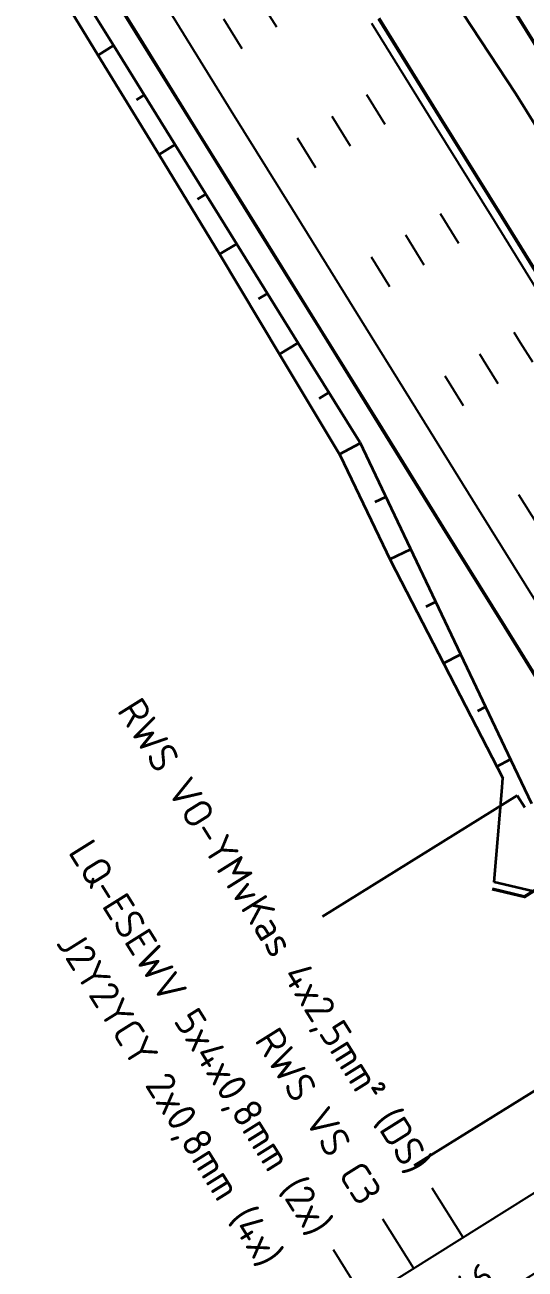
# Model space of a CAD drawing. Header units: metres. Extents: x 134219 to 139178, y 438661 to 444352.
# Drawn here: x 136009.4 to 136052.3, y 442083.1 to 442189.7 of the extents above; entities that cross this region are included whole.
import ezdxf
from ezdxf.enums import TextEntityAlignment as Align

# ---------------------------------------------------------------- set-up
doc = ezdxf.new("R2010")
doc.units = ezdxf.units.M
doc.linetypes.add('13strp', pattern=[4, 1, -3])
doc.linetypes.add('39strp', pattern=[12, 3, -9])
for name, color, linetype, lineweight in [('N-WE-AM-KILOMETRERING-S', 7, 'Continuous', 25), ('N-WE-KL-ET_LS_OV_KABEL-G', 10, 'KL-LS-OV-N', 35), ('N-WE-KL-ET_LS_OV_KABEL-T25', 7, 'Continuous', 25), ('Utd-ondergr-nw', 8, '13strp', 35), ('X-XX-AL-AANPIJLING-G', 7, 'Continuous', 18), ('X-XX-AL-AANPIJLING-S', 7, 'Continuous', 25)]:
    doc.layers.add(name, color=color, linetype=linetype, lineweight=lineweight)
doc.layers.add('N-WE-KL-MONITORING-T25', color=2, linetype='Continuous')
doc.layers.add('Utd-weg-nw', color=8, linetype='Continuous')
doc.styles.add('ISO18', font='NLCS-ISO.ttf')
doc.styles.add('ISO25', font='NLCS-ISO.ttf')
doc.styles.add('NLCS-ISO', font='NLCS-ISO.ttf')
doc.linetypes.add('KL-LS-OV-N', pattern='A,4,-1,[103,NLCS.SHX,S=0.75,R=0,X=0,Y=0],-1,4,-1.5,["0V",Standard,S=1,R=0,X=0,Y=-0.5],-3', length=14.5)
doc.dimstyles.new('UTD', dxfattribs={"dimtxt": 1.8, "dimasz": 1.8, "dimexe": 0, "dimexo": 0, "dimgap": 0.5, "dimtad": 1, "dimdec": 1, "dimzin": 1, "dimdsep": 46, "dimtxsty": 'ISO18', "dimcen": 2.5, "dimclrd": 256, "dimclre": 256, "dimclrt": 1, "dimadec": 0, "dimazin": 0, "dimtfac": 1, "dimtdec": 1, "dimtmove": 0, "dimatfit": 3, "dimfxl": 0, "dimlwd": -1, "dimlwe": -1, "dimarcsym": 0})

# ---------------------------------------------------------------- blocks, each defined once
blk = doc.blocks.new('SAL-AM_KILOMETRERING-SO')
blk.add_lwpolyline([(-37, 0), (-28, 0), (-10, 0)])
at = {"style": 'ISO25'}
blk.add_text('KM', height=2.25, dxfattribs=at).set_placement((-36, 1))
blk.add_attdef('KM', (-31, 1), '', height=2.25, dxfattribs=at)

msp = doc.modelspace()

# ---------------------------------------------------------------- linework, layer by layer
at = {"layer": 'N-WE-KL-ET_LS_OV_KABEL-G', "elevation": 1.47, "flags": 128}
msp.add_lwpolyline([(136009.71, 442249.78), (136009.98, 442249.34), (136029.66, 442217.44), (136035.64, 442207.92), (136051.53, 442183.81), (136063.88, 442163.96), (136083.42, 442134.87), (136087.68, 442128.39), (136098.45, 442110.21), (136094.16, 442107.28)], dxfattribs=at)
at = {"layer": 'Utd-ondergr-nw', "linetype": 'Continuous'}
for p, q in [((136050.31, 442124), (136050.39, 442125.14)), ((136051.63, 442123.66), (136034.93, 442113.29)), ((136049.65, 442116.22, 0), (136050.31, 442124)), ((136052.28, 442122.62), (136051.63, 442123.66)), ((136052.96, 442115.45, 0), (136049.65, 442116.22, 0)), ((136042.79, 442091.94), (136063.39, 442104.73))]:
    msp.add_line(p, q, dxfattribs=at)
at = {"layer": 'Utd-ondergr-nw', "linetype": 'Continuous', "flags": 128}
for points in [[(136013.62, 442197.57), (136018.89, 442189.07), (136024.17, 442180.58), (136029.44, 442172.08), (136034.72, 442163.59), (136039.99, 442155.09), (136045.26, 442146.59), (136050.54, 442138.1), (136055.81, 442129.6), (136061.09, 442121.11), (136066.36, 442112.61), (136071.64, 442104.12), (136076.91, 442095.62), (136082.19, 442087.13), (136087.46, 442078.63), (136092.19, 442071.02)], [(136013.67, 442197.61), (136018.95, 442189.11), (136024.22, 442180.61), (136029.5, 442172.12), (136034.77, 442163.62), (136040.05, 442155.13), (136045.32, 442146.63), (136050.6, 442138.14), (136055.87, 442129.64), (136061.15, 442121.14), (136066.42, 442112.65), (136071.7, 442104.15), (136076.97, 442095.66), (136082.25, 442087.16), (136087.52, 442078.67), (136092.26, 442071.04)], [(136011.76, 442196.42), (136017.04, 442187.92), (136022.31, 442179.43), (136027.59, 442170.93), (136032.86, 442162.44), (136038.14, 442153.94), (136042.46, 442144.85), (136046.78, 442135.76), (136051.1, 442126.67), (136052.85, 442122.97)], [(136010.49, 442195.63), (136015.7, 442187.09), (136020.93, 442178.57), (136026.12, 442170.02), (136031.26, 442161.44), (136036.41, 442152.87), (136040.77, 442143.8), (136050.39, 442125.14)], [(136048.42, 442195.64), (136053.69, 442187.14), (136058.97, 442178.65), (136064.24, 442170.15), (136069.52, 442161.65), (136074.79, 442153.16), (136080.07, 442144.66), (136085.34, 442136.17), (136090.62, 442127.67), (136095.89, 442119.18), (136101.17, 442110.68), (136106.44, 442102.19), (136111.72, 442093.69), (136116.99, 442085.19), (136119.58, 442081.04)], [(136048.48, 442195.67), (136053.75, 442187.18), (136059.03, 442178.68), (136064.3, 442170.19), (136069.58, 442161.69), (136074.85, 442153.2), (136080.13, 442144.7), (136085.4, 442136.2), (136090.68, 442127.71), (136095.95, 442119.21), (136101.23, 442110.72), (136106.5, 442102.22), (136111.78, 442093.73), (136117.05, 442085.23), (136119.64, 442081.06)], [(136039.73, 442190.24), (136045, 442181.75), (136050.28, 442173.25), (136055.55, 442164.75), (136060.83, 442156.26), (136066.1, 442147.76), (136071.38, 442139.27), (136076.65, 442130.77), (136081.93, 442122.28), (136087.2, 442113.78), (136092.48, 442105.28), (136097.75, 442096.79), (136103.03, 442088.29), (136108.3, 442079.8), (136109.76, 442077.45)], [(136039.79, 442190.28), (136045.06, 442181.78), (136050.34, 442173.29), (136055.61, 442164.79), (136060.89, 442156.3), (136066.16, 442147.8), (136071.44, 442139.3), (136076.71, 442130.81), (136081.99, 442122.31), (136087.26, 442113.82), (136092.54, 442105.32), (136097.81, 442096.83), (136103.09, 442088.33), (136108.36, 442079.84), (136109.83, 442077.47)], [(136015.68, 442187.13), (136017.02, 442187.95)], [(136018.97, 442183.29), (136019.66, 442183.71)], [(136020.91, 442178.6), (136022.3, 442179.45)], [(136024.22, 442174.77), (136024.94, 442175.2)], [(136026.09, 442170.06), (136027.58, 442170.95)], [(136029.44, 442166.23), (136030.22, 442166.7)], [(136031.24, 442161.48), (136032.85, 442162.45)], [(136034.65, 442157.7), (136035.49, 442158.2)], [(136036.39, 442152.91), (136038.17, 442153.87)], [(136039.46, 442148.84), (136040.36, 442149.27)], [(136040.72, 442143.9), (136042.5, 442144.77)], [(136043.83, 442139.85), (136044.64, 442140.25)], [(136045.3, 442135.01), (136046.78, 442135.75)], [(136048.26, 442130.91), (136048.92, 442131.25)], [(136049.88, 442126.13), (136051.05, 442126.77)]]:
    msp.add_lwpolyline(points, dxfattribs=at)
at = {"layer": 'Utd-ondergr-nw', "linetype": 'Continuous', "elevation": 0}
for points in [[(136054.35, 442116.24), (136052.25, 442114.93), (136049.49, 442115.58)], [(136054.32, 442116.29), (136052.24, 442115), (136049.51, 442115.64)]]:
    msp.add_lwpolyline(points, dxfattribs=at)
at = {"layer": 'Utd-weg-nw', "linetype": '39strp', "flags": 128}
for points in [[(135855.13, 442479.4), (135856.73, 442476.82), (135862, 442468.33), (135867.28, 442459.83), (135872.55, 442451.34), (135877.83, 442442.84), (135883.1, 442434.34), (135888.38, 442425.85), (135893.65, 442417.35), (135898.93, 442408.86), (135904.2, 442400.36), (135909.48, 442391.87), (135914.75, 442383.37), (135920.03, 442374.88), (135925.3, 442366.38), (135930.58, 442357.88), (135935.85, 442349.39), (135941.13, 442340.89), (135946.4, 442332.4), (135951.68, 442323.9), (135956.95, 442315.41), (135962.23, 442306.91), (135967.5, 442298.42), (135972.78, 442289.92), (135978.05, 442281.42), (135983.33, 442272.93), (135988.6, 442264.43), (135993.88, 442255.94), (135999.15, 442247.44), (136004.43, 442238.95), (136009.7, 442230.45), (136014.98, 442221.96), (136020.25, 442213.46), (136025.53, 442204.96), (136030.8, 442196.47), (136036.08, 442187.97), (136041.35, 442179.48), (136046.63, 442170.98), (136051.9, 442162.49), (136057.18, 442153.99), (136062.45, 442145.49), (136067.73, 442137), (136073, 442128.5), (136078.28, 442120.01), (136083.55, 442111.51), (136088.83, 442103.02), (136094.1, 442094.52), (136099.38, 442086.03), (136104.65, 442077.53), (136105.64, 442075.94)], [(135852.16, 442477.55), (135853.75, 442474.98), (135859.03, 442466.48), (135864.3, 442457.99), (135869.58, 442449.49), (135874.85, 442440.99), (135880.13, 442432.5), (135885.4, 442424), (135890.68, 442415.51), (135895.95, 442407.01), (135901.23, 442398.52), (135906.5, 442390.02), (135911.78, 442381.53), (135917.05, 442373.03), (135922.33, 442364.53), (135927.6, 442356.04), (135932.88, 442347.54), (135938.15, 442339.05), (135943.43, 442330.55), (135948.7, 442322.06), (135953.98, 442313.56), (135959.25, 442305.06), (135964.53, 442296.57), (135969.8, 442288.07), (135975.08, 442279.58), (135980.35, 442271.08), (135985.63, 442262.59), (135990.9, 442254.09), (135996.18, 442245.6), (136001.45, 442237.1), (136006.73, 442228.6), (136012, 442220.11), (136017.28, 442211.61), (136022.55, 442203.12), (136027.83, 442194.62), (136033.1, 442186.13), (136038.38, 442177.63), (136043.65, 442169.14), (136048.93, 442160.64), (136054.2, 442152.14), (136059.48, 442143.65), (136064.75, 442135.15), (136070.03, 442126.66), (136075.3, 442118.16), (136080.58, 442109.67), (136085.85, 442101.17), (136091.13, 442092.67), (136096.4, 442084.18), (136101.68, 442075.68), (136102.28, 442074.71)], [(135845.86, 442473.57), (135847.46, 442471.07), (135852.86, 442462.65), (135858.26, 442454.23), (135863.66, 442445.82), (135869.06, 442437.4), (135874.46, 442428.98), (135879.86, 442420.56), (135885.26, 442412.15), (135890.66, 442403.73), (135896.06, 442395.31), (135901.46, 442386.89), (135906.86, 442378.47), (135912.26, 442370.06), (135917.66, 442361.64), (135923.06, 442353.22), (135928.46, 442344.8), (135933.86, 442336.38), (135939.27, 442327.97), (135944.67, 442319.55), (135950.07, 442311.13), (135955.47, 442302.71), (135960.87, 442294.29), (135966.27, 442285.88), (135971.67, 442277.46), (135977.07, 442269.04), (135982.47, 442260.62), (135987.93, 442252.24), (135993.2, 442243.75), (135998.48, 442235.25), (136003.75, 442226.76), (136009.03, 442218.26), (136014.3, 442209.77), (136019.58, 442201.27), (136024.85, 442192.78), (136030.13, 442184.28), (136035.4, 442175.78), (136040.68, 442167.29), (136045.95, 442158.79), (136051.23, 442150.3), (136056.5, 442141.8), (136061.78, 442133.31), (136067.05, 442124.81), (136072.33, 442116.32), (136077.6, 442107.82), (136082.88, 442099.32), (136088.15, 442090.83), (136093.43, 442082.33), (136098.7, 442073.84), (136098.92, 442073.48)]]:
    msp.add_lwpolyline(points, dxfattribs=at)
at = {"layer": 'Utd-weg-nw', "linetype": 'Continuous', "flags": 128}
for points in [[(136021.8, 442190.88), (136027.07, 442182.38), (136032.35, 442173.89), (136037.62, 442165.39), (136042.9, 442156.89), (136048.17, 442148.4), (136053.45, 442139.9), (136058.72, 442131.41), (136064, 442122.91), (136069.27, 442114.42), (136074.55, 442105.92), (136079.82, 442097.43), (136085.09, 442088.93), (136090.37, 442080.43), (136095.47, 442072.22)], [(136039.13, 442189.87), (136044.41, 442181.38), (136049.68, 442172.88), (136054.96, 442164.38), (136060.23, 442155.89), (136065.51, 442147.39), (136070.78, 442138.9), (136076.06, 442130.4), (136081.33, 442121.91), (136086.61, 442113.41), (136091.88, 442104.92), (136097.16, 442096.42), (136102.43, 442087.92), (136107.71, 442079.43), (136109.09, 442077.2)]]:
    msp.add_lwpolyline(points, dxfattribs=at)
at = {"layer": 'X-XX-AL-AANPIJLING-S'}
for p, q in [((136047.01, 442085.75), (136044.35, 442089.99)), ((136042.77, 442083.1), (136040.12, 442087.34)), ((136038.53, 442080.45), (136035.88, 442084.69))]:
    msp.add_line(p, q, dxfattribs=at)
msp.add_lwpolyline([(136072.3, 442094.56), (136069.14, 442099.61), (136034.29, 442077.8)], dxfattribs=at)

# ---------------------------------------------------------------- block references
at = {"layer": 'N-WE-AM-KILOMETRERING-S'}
ref = msp.add_blockref('SAL-AM_KILOMETRERING-SO', (136069.62, 442093.02), dxfattribs=dict(at, rotation=32.03792881487736))
ref.add_attrib('KM', '75.746', (136042.81, 442077.43), dxfattribs={"layer": 'N-WE-KL-MONITORING-T25', "height": 2.25, "rotation": 32.0379, "style": 'ISO25'})

# ---------------------------------------------------------------- texts
at = {"layer": 'N-WE-KL-ET_LS_OV_KABEL-T25', "style": 'NLCS-ISO'}
for s, p in [('RWS VO-YMvKas 4x2,5mm² (DS)', (136043.34, 442091.62)), ('LQ-ESEWV 5x4x0,8mm (2x)', (136034.86, 442086.32)), ('J2Y2YCY 2x0,8mm (4x)', (136030.62, 442083.66)), ('RWS VS C3', (136039.1, 442088.97))]:
    msp.add_text(s, height=2.5, rotation=302.0379, dxfattribs=at).set_placement(p, align=Align.MIDDLE_RIGHT)

# ---------------------------------------------------------------- leaders
at = {"layer": 'X-XX-AL-AANPIJLING-G'}
msp.add_leader([(136061.14, 442087.72), (135970.46, 442030.97)], dimstyle='UTD', override={"dimasz": 3.5, "dimfxl": 0}, dxfattribs=at)

doc.saveas('drawing.dxf')
